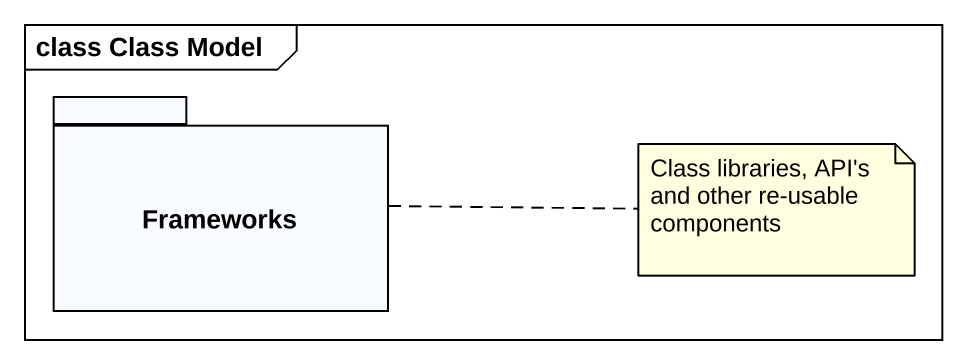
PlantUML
@startuml
mainframe class Class Model
package Frameworks {
}
note right of Frameworks : Class libraries, API's and other re-usable components
@enduml
